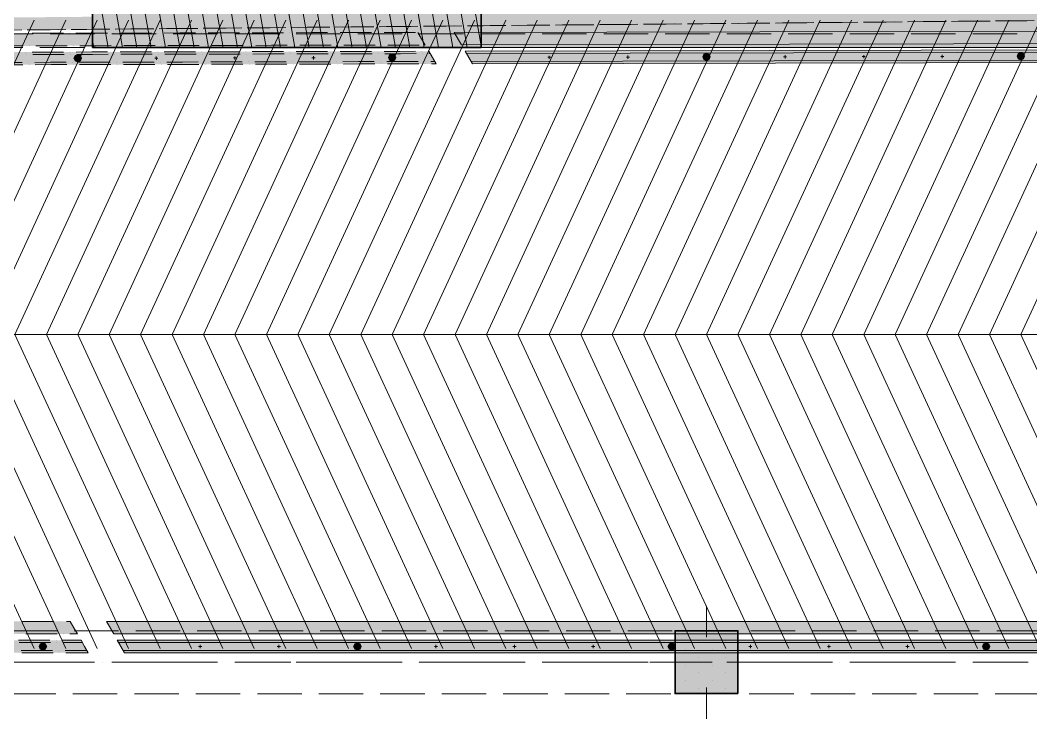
# Model space of a CAD drawing. Header units: inches. Extents: x 206002 to 410047, y 60394 to 83306.
# Drawn here: x 229378 to 232601, y 77020 to 79249 of the extents above; entities that cross this region are included whole.
import ezdxf

# ---------------------------------------------------------------- set-up
doc = ezdxf.new("R2010")
doc.units = ezdxf.units.IN
doc.header["$MEASUREMENT"] = 0
doc.layers.add('PDF_Shell - Roof', color=7, linetype='Continuous')
doc.layers.add('PDF_Structural - Bearing', color=7, linetype='Continuous')

msp = doc.modelspace()

# ---------------------------------------------------------------- hatches: boundary and pattern name
at = {"layer": 'PDF_Structural - Bearing', "true_color": 0xffffff, "transparency": 33554559}
for points in [[(237712.6, 79342), (237672.5, 79342), (237672.5, 79334.6), (228284.4, 79248), (228284.7, 79207.9), (237679.1, 79294.6), (237692.8, 79294.7), (237712.6, 79294.9)], [(230681, 79150), (228250.1, 79144.8), (228247.6, 79145.1), (228246.6, 79145.5), (228246.5, 79145.6), (228205.3, 79140.3), (228205.7, 79137.6), (228210.1, 79126.8), (228217.2, 79117.5), (228226.5, 79110.4), (228237.4, 79106), (228247.6, 79104.7), (230704.3, 79109.9)], [(230681, 79150), (228250.1, 79144.8), (228247.6, 79145.1), (228246.6, 79145.5), (228246.5, 79145.6), (228205.3, 79140.3), (228205.7, 79137.6), (228210.1, 79126.8), (228217.2, 79117.5), (228226.5, 79110.4), (228237.4, 79106), (228247.6, 79104.7), (230704.3, 79109.9)], [(228238.6, 79143.2), (228237.7, 79145.5), (228212.6, 79142.3), (228213, 79139.5), (228216.7, 79130.6), (228222.6, 79122.9), (228230.3, 79117), (228239.3, 79113.3), (228248.1, 79112.2), (230699.9, 79117.4), (230685.4, 79142.5), (228249.6, 79137.3), (228245.7, 79137.8), (228242.9, 79138.9), (228240.5, 79140.8)], [(228238.6, 79143.2), (228237.7, 79145.5), (228212.6, 79142.3), (228213, 79139.5), (228216.7, 79130.6), (228222.6, 79122.9), (228230.3, 79117), (228239.3, 79113.3), (228248.1, 79112.2), (230699.9, 79117.4), (230685.4, 79142.5), (228249.6, 79137.3), (228245.7, 79137.8), (228242.9, 79138.9), (228240.5, 79140.8)], [(229561.1, 79139.6), (229552.5, 79136), (229549, 79127.5), (229552.6, 79119), (229561.2, 79115.5), (229569.7, 79119), (229573.1, 79127.6), (229569.6, 79136.1)], [(229561.1, 79139.6), (229552.5, 79136), (229549, 79127.5), (229552.6, 79119), (229561.2, 79115.5), (229569.7, 79119), (229573.1, 79127.6), (229569.6, 79136.1)], [(230563.7, 79141.7), (230555.2, 79138.2), (230551.7, 79129.7), (230555.3, 79121.2), (230563.8, 79117.7), (230572.2, 79121.2), (230575.7, 79129.7), (230572.2, 79138.2)], [(230563.7, 79141.7), (230555.2, 79138.2), (230551.7, 79129.7), (230555.3, 79121.2), (230563.8, 79117.7), (230572.2, 79121.2), (230575.7, 79129.7), (230572.2, 79138.2)], [(231566.3, 79143.9), (231557.8, 79140.3), (231554.3, 79131.8), (231557.9, 79123.3), (231566.4, 79119.8), (231574.9, 79123.3), (231578.4, 79131.9), (231574.9, 79140.4)], [(231566.3, 79143.9), (231557.8, 79140.3), (231554.3, 79131.8), (231557.9, 79123.3), (231566.4, 79119.8), (231574.9, 79123.3), (231578.4, 79131.9), (231574.9, 79140.4)], [(232569, 79146), (232560.5, 79142.5), (232556.9, 79134), (232560.6, 79125.5), (232569.1, 79121.9), (232577.5, 79125.5), (232581, 79134), (232577.5, 79142.5)], [(232569, 79146), (232560.5, 79142.5), (232556.9, 79134), (232560.6, 79125.5), (232569.1, 79121.9), (232577.5, 79125.5), (232581, 79134), (232577.5, 79142.5)], [(226802.9, 77331.6), (226761.5, 77326.1), (226761.9, 77323.2), (226766.4, 77312.4), (226773.7, 77303.2), (226783.1, 77296.3), (226794, 77292), (226804.2, 77290.8), (229560, 77290.8), (229536.8, 77330.9), (226806.7, 77330.9), (226803.9, 77331.2)], [(226740.4, 77276.7), (226702.7, 77261.2), (226706.1, 77252.8), (226713.3, 77243.5), (226722.6, 77236.4), (226733.4, 77231.9), (226743.6, 77230.6), (229594.6, 77230.6), (229571.5, 77270.7), (226746.3, 77270.7), (226743.7, 77271), (226742.7, 77271.5), (226741.8, 77272.1), (226741.2, 77273), (226740.7, 77274.1), (226740.4, 77276.5)], [(226733.7, 77271.4), (226708.7, 77268.1), (226709.1, 77265.6), (226712.8, 77256.6), (226718.7, 77248.9), (226726.4, 77243), (226735.3, 77239.3), (226744.1, 77238.1), (229590.3, 77238.1), (229575.9, 77263.2), (226745.7, 77263.2), (226741.8, 77263.7), (226738.9, 77264.9), (226736.5, 77266.8), (226734.6, 77269.2)], [(229450.3, 77262.7), (229441.7, 77259.2), (229438.2, 77250.7), (229441.7, 77242.2), (229450.3, 77238.6), (229458.7, 77242.2), (229462.3, 77250.7), (229458.7, 77259.2)], [(230452.9, 77262.7), (230444.4, 77259.2), (230440.9, 77250.7), (230444.4, 77242.2), (230452.9, 77238.6), (230461.3, 77242.2), (230464.9, 77250.7), (230461.3, 77259.2)], [(231455.5, 77262.7), (231447, 77259.2), (231443.5, 77250.7), (231447, 77242.2), (231455.5, 77238.6), (231464, 77242.2), (231467.6, 77250.7), (231464, 77259.2)], [(232458.2, 77262.7), (232449.7, 77259.2), (232446.2, 77250.7), (232449.7, 77242.2), (232458.2, 77238.6), (232466.6, 77242.2), (232470.2, 77250.7), (232466.6, 77259.2)]]:
    msp.add_hatch(color=7, dxfattribs=at).paths.add_polyline_path(points)

# ---------------------------------------------------------------- linework, layer by layer
at = {"layer": 'PDF_Shell - Roof', "lineweight": 35}
msp.add_lwpolyline([(229608.1, 79162.5), (230848.1, 79162.5), (230848.1, 81167.7), (229608.1, 81167.7)], close=True, dxfattribs=at)
at = {"layer": 'PDF_Shell - Roof', "color": 7, "lineweight": 0, "true_color": 0xffffff}
for points in [[(229624.9, 81167.7), (229978.6, 79162.5)], [(229670.7, 81167.7), (230024.4, 79162.5)], [(229716.6, 81167.7), (230070.2, 79162.5)], [(229762.4, 81167.7), (230116, 79162.5)], [(229808.2, 81167.7), (230161.8, 79162.5)], [(229854, 81167.7), (230207.7, 79162.5)], [(229899.9, 81167.7), (230253.5, 79162.5)], [(229945.7, 81167.7), (230299.3, 79162.5)], [(229991.5, 81167.7), (230345, 79162.5)], [(230037.3, 81167.7), (230390.8, 79162.5)], [(230083.1, 81167.7), (230436.7, 79162.5)], [(230129, 81167.7), (230482.5, 79162.5)], [(230174.8, 81167.7), (230528.3, 79162.5)], [(230220.6, 81167.7), (230574.1, 79162.5)], [(230266.4, 81167.7), (230619.9, 79162.5)], [(230312.2, 81167.7), (230665.8, 79162.5)], [(230358, 81167.7), (230711.6, 79162.5)], [(230403.8, 81167.7), (230757.4, 79162.5)], [(230449.6, 81167.7), (230803.2, 79162.5)], [(230495.4, 81167.7), (230848.1, 79167.4)], [(229608.1, 81003.6), (229932.7, 79162.5)], [(229608.1, 80743.8), (229886.9, 79162.5)], [(229608.1, 80483.9), (229841.1, 79162.5)], [(229608.1, 80224.1), (229795.3, 79162.5)], [(229608.1, 79964.3), (229749.5, 79162.5)], [(229608.1, 79704.4), (229703.6, 79162.5)], [(229608.1, 79444.6), (229657.8, 79162.5)], [(229608.1, 79184.8), (229612, 79162.5)]]:
    msp.add_lwpolyline(points, dxfattribs=at)
at = {"layer": 'PDF_Shell - Roof', "lineweight": 13}
for points in [[(230813.4, 81167.7), (230848.1, 81167.7), (237582.3, 81167.7), (237582.3, 79162.5), (230848.1, 79162.5), (230813.4, 79162.5)], [(229277.2, 79205.8), (229418.7, 79205.8)], [(229473.3, 79205.8), (229614.9, 79205.8)], [(229669.5, 79205.8), (229811, 79205.8)], [(229865.7, 79205.8), (230007.1, 79205.8)], [(230061.8, 79205.8), (230203.3, 79205.8)], [(230257.9, 79205.8), (230399.4, 79205.8)], [(230454, 79205.8), (230595.5, 79205.8)], [(230650.1, 79205.8), (230791.6, 79205.8)], [(230846.2, 79205.8), (230987.7, 79205.8)], [(231042.4, 79205.8), (231183.8, 79205.8)], [(231238.5, 79205.8), (231380, 79205.8)], [(231434.7, 79205.8), (231576.2, 79205.8)], [(231630.8, 79205.8), (231772.3, 79205.8)], [(231826.9, 79205.8), (231968.4, 79205.8)], [(232023, 79205.8), (232164.5, 79205.8)], [(232219.2, 79205.8), (232360.6, 79205.8)], [(232415.3, 79205.8), (232556.7, 79205.8)], [(229385.8, 79162.5), (229244.3, 79162.5)], [(229581.9, 79162.5), (229440.4, 79162.5)], [(229778.1, 79162.5), (229636.6, 79162.5)], [(229974.2, 79162.5), (229832.8, 79162.5)], [(230170.4, 79162.5), (230028.9, 79162.5)], [(230366.5, 79162.5), (230225, 79162.5)], [(230562.6, 79162.5), (230421.1, 79162.5)], [(230758.7, 79162.5), (230617.2, 79162.5)], [(229418.7, 77200.5), (229277.2, 77200.5)], [(229614.9, 77200.5), (229473.3, 77200.5)], [(229811, 77200.5), (229669.5, 77200.5)], [(230007.1, 77200.5), (229865.7, 77200.5)], [(230203.3, 77200.5), (230061.8, 77200.5)], [(230399.4, 77200.5), (230257.9, 77200.5)], [(230595.5, 77200.5), (230454, 77200.5)], [(230791.6, 77200.5), (230650.1, 77200.5)], [(230987.7, 77200.5), (230846.2, 77200.5)], [(231183.8, 77200.5), (231042.4, 77200.5)], [(231380, 77200.5), (231238.5, 77200.5)], [(231576.2, 77200.5), (231434.7, 77200.5)], [(231772.3, 77200.5), (231630.8, 77200.5)], [(231968.4, 77200.5), (231826.9, 77200.5)], [(232164.5, 77200.5), (232023, 77200.5)], [(232360.6, 77200.5), (232219.2, 77200.5)], [(232556.7, 77200.5), (232415.3, 77200.5)]]:
    msp.add_lwpolyline(points, dxfattribs=at)
at = {"layer": 'PDF_Shell - Roof', "color": 7, "lineweight": 0, "true_color": 0xffffff, "transparency": 33554559}
for points in [[(230848.1, 79162.5), (229608.1, 79162.5), (230848.1, 81167.7), (229608.1, 81167.7)], [(230848.1, 79162.5), (230848.1, 81167.7), (237582.3, 79162.5), (237582.3, 81167.7)]]:
    msp.add_solid(points, dxfattribs=at)
at = {"layer": 'PDF_Structural - Bearing', "lineweight": 13}
for points in [[(228174.3, 80251.8), (227422.3, 80251.8), (227422.3, 78246.5), (228174.3, 78246.5), (237582.3, 78246.5), (237465.8, 78363.1)], [(229821, 79222), (229871.2, 79222.5), (229921.3, 79223)], [(229843.8, 79222.2), (229893.9, 79222.7), (229944.1, 79223.2)], [(229941.4, 79223.2), (229941.4, 79223.2)], [(229961.4, 79223.3), (230011.5, 79223.8), (230061.7, 79224.3)], [(229964.1, 79223.4), (229964.1, 79223.4)], [(229984.2, 79223.5), (230034.3, 79224), (230084.4, 79224.5)], [(230081.7, 79224.4), (230081.7, 79224.4)], [(230101.8, 79224.6), (230151.9, 79225.1), (230202, 79225.6)], [(230104.5, 79224.7), (230104.5, 79224.7)], [(230124.5, 79224.8), (230174.7, 79225.3), (230224.8, 79225.8)], [(230222.1, 79225.7), (230222.1, 79225.7)], [(230242.2, 79225.9), (230292.3, 79226.4), (230342.4, 79226.9)], [(230244.9, 79225.9), (230244.9, 79225.9)], [(230264.9, 79226.1), (230315, 79226.6), (230365.2, 79227.1)], [(230362.5, 79227), (230362.5, 79227)], [(230382.5, 79227.2), (230432.7, 79227.7), (230482.8, 79228.1)], [(230385.2, 79227.2), (230385.2, 79227.2)], [(230405.3, 79227.4), (230455.4, 79227.9), (230505.5, 79228.4)], [(230502.8, 79228.3), (230502.8, 79228.3)], [(230522.9, 79228.5), (230573, 79229), (230623.2, 79229.4)], [(230525.6, 79228.5), (230525.6, 79228.5)], [(230545.7, 79228.7), (230595.8, 79229.2), (230645.9, 79229.6)], [(230643.2, 79229.6), (230643.2, 79229.6)], [(230663.3, 79229.8), (230713.4, 79230.3), (230763.5, 79230.7)], [(230666, 79229.8), (230666, 79229.8)], [(230686, 79230), (230736.2, 79230.5), (230786.3, 79230.9)], [(230783.6, 79230.9), (230783.6, 79230.9)], [(230803.6, 79231.1), (230853.8, 79231.6), (230903.9, 79232)], [(230806.3, 79231.1), (230806.3, 79231.1)], [(230826.4, 79231.3), (230876.5, 79231.8), (230926.7, 79232.2)], [(230923.9, 79232.2), (230923.9, 79232.2)], [(230944, 79232.4), (230994.1, 79232.9), (231044.3, 79233.3)], [(230946.7, 79232.4), (230946.7, 79232.4)], [(230966.8, 79232.6), (231016.9, 79233.1), (231067, 79233.5)], [(231064.3, 79233.5), (231064.3, 79233.5)], [(231084.4, 79233.7), (231134.5, 79234.2), (231184.6, 79234.6)], [(231087.1, 79233.7), (231087.1, 79233.7)], [(231107.1, 79233.9), (231157.3, 79234.4), (231207.4, 79234.8)], [(231204.7, 79234.8), (231204.7, 79234.8)], [(231224.7, 79235), (231274.9, 79235.5), (231325, 79235.9)], [(231227.4, 79235), (231227.4, 79235)], [(231247.5, 79235.2), (231297.6, 79235.7), (231347.8, 79236.1)], [(231345.1, 79236.1), (231345.1, 79236.1)], [(231365.1, 79236.3), (231415.2, 79236.7), (231465.3, 79237.2)], [(231367.8, 79236.3), (231367.8, 79236.3)], [(231387.8, 79236.5), (231437.9, 79237), (231488, 79237.4)], [(231485.3, 79237.4), (231485.3, 79237.4)], [(231505.4, 79237.6), (231555.5, 79238), (231605.6, 79238.5)], [(231508.1, 79237.6), (231508.1, 79237.6)], [(231528.1, 79237.8), (231578.3, 79238.3), (231628.4, 79238.7)], [(231625.7, 79238.7), (231625.7, 79238.7)], [(231645.7, 79238.9), (231695.9, 79239.3), (231746, 79239.8)], [(231648.5, 79238.9), (231648.5, 79238.9)], [(231668.5, 79239.1), (231718.6, 79239.6), (231768.8, 79240)], [(231766.1, 79240), (231766.1, 79240)], [(231786.1, 79240.2), (231836.2, 79240.6), (231886.4, 79241.1)], [(231788.8, 79240.2), (231788.8, 79240.2)], [(231808.9, 79240.4), (231859, 79240.8), (231909.1, 79241.3)], [(231906.4, 79241.3), (231906.4, 79241.3)], [(231926.5, 79241.5), (231976.6, 79241.9), (232026.8, 79242.4)], [(231929.2, 79241.5), (231929.2, 79241.5)], [(231949.2, 79241.7), (231999.4, 79242.1), (232049.5, 79242.6)], [(232046.8, 79242.6), (232046.8, 79242.6)], [(232066.9, 79242.8), (232117, 79243.2), (232167.1, 79243.7)], [(232069.6, 79242.8), (232069.6, 79242.8)], [(232089.6, 79243), (232139.7, 79243.4), (232189.9, 79243.9)], [(232187.2, 79243.9), (232187.2, 79243.9)], [(232207.2, 79244.1), (232257.4, 79244.5), (232307.5, 79245)], [(232209.9, 79244.1), (232209.9, 79244.1)], [(232230, 79244.3), (232280.1, 79244.7), (232330.2, 79245.2)], [(232327.5, 79245.2), (232327.5, 79245.2)], [(232347.6, 79245.4), (232397.7, 79245.8), (232447.9, 79246.3)], [(232350.3, 79245.4), (232350.3, 79245.4)], [(232370.4, 79245.6), (232420.5, 79246), (232470.6, 79246.5)], [(232467.9, 79246.5), (232467.9, 79246.5)], [(232488, 79246.7), (232538.1, 79247.1), (232588.2, 79247.6)], [(232490.7, 79246.7), (232490.7, 79246.7)], [(232510.7, 79246.9), (232560.9, 79247.3), (232611, 79247.8)], [(229282.3, 79217.1), (229332.5, 79217.5), (229382.6, 79218)], [(229379.9, 79218), (229379.9, 79218)], [(229395.1, 79207.4), (229395.1, 79207.4)], [(229395.1, 79207.4), (229395.1, 79207.4)], [(229399.9, 79218.1), (229450.1, 79218.6), (229500.2, 79219.1)], [(229402.6, 79218.2), (229402.6, 79218.2)], [(229422.7, 79218.4), (229472.8, 79218.8), (229523, 79219.3)], [(229520.3, 79219.3), (229520.3, 79219.3)], [(229535.5, 79207.7), (229535.5, 79207.7)], [(229535.5, 79207.7), (229535.5, 79207.7)], [(229540.3, 79219.4), (229590.4, 79219.9), (229640.6, 79220.4)], [(229543, 79219.5), (229543, 79219.5)], [(229563.1, 79219.7), (229613.2, 79220.1), (229663.3, 79220.6)], [(229660.6, 79220.6), (229660.6, 79220.6)], [(229675.9, 79208), (229675.9, 79208)], [(229675.9, 79208), (229675.9, 79208)], [(229680.7, 79220.7), (229730.8, 79221.2), (229780.9, 79221.7)], [(229683.4, 79220.8), (229683.4, 79220.8)], [(229703.4, 79221), (229753.6, 79221.4), (229803.7, 79221.9)], [(229801, 79221.8), (229801, 79221.8)], [(229816.2, 79208.3), (229816.2, 79208.3)], [(229816.2, 79208.3), (229816.2, 79208.3)], [(229823.8, 79222.1), (229823.8, 79222.1)], [(229956.6, 79208.6), (229956.6, 79208.6)], [(229956.6, 79208.6), (229956.6, 79208.6)], [(230097, 79208.9), (230097, 79208.9)], [(230097, 79208.9), (230097, 79208.9)], [(230237.3, 79209.2), (230237.3, 79209.2)], [(230237.3, 79209.2), (230237.3, 79209.2)], [(230377.7, 79209.5), (230377.7, 79209.5)], [(230377.7, 79209.5), (230377.7, 79209.5)], [(230518.1, 79209.8), (230518.1, 79209.8)], [(230518.1, 79209.8), (230518.1, 79209.8)], [(230646.1, 79210.1), (230646.1, 79210.1)], [(230646.1, 79210.1), (230646.1, 79210.1)], [(229406.9, 79167.3), (229406.9, 79167.3)], [(229406.9, 79167.3), (229406.9, 79167.3)], [(229547.2, 79167.6), (229547.2, 79167.6)], [(229547.2, 79167.6), (229547.2, 79167.6)], [(229687.6, 79167.9), (229687.6, 79167.9)], [(229687.6, 79167.9), (229687.6, 79167.9)], [(229828, 79168.2), (229828, 79168.2)], [(229828, 79168.2), (229828, 79168.2)], [(229968.3, 79168.5), (229968.3, 79168.5)], [(229968.3, 79168.5), (229968.3, 79168.5)], [(230108.7, 79168.8), (230108.7, 79168.8)], [(230108.7, 79168.8), (230108.7, 79168.8)], [(230249.1, 79169.1), (230249.1, 79169.1)], [(230249.1, 79169.1), (230249.1, 79169.1)], [(230389.4, 79169.4), (230389.4, 79169.4)], [(230389.4, 79169.4), (230389.4, 79169.4)], [(230529.8, 79169.7), (230529.8, 79169.7)], [(230529.8, 79169.7), (230529.8, 79169.7)], [(230669.4, 79170), (230669.4, 79170)], [(230669.4, 79170), (230669.4, 79170)], [(229395.4, 79147.2), (229395.4, 79147.2)], [(229395.4, 79147.2), (229395.4, 79147.2)], [(229397.3, 79139.7), (229397.3, 79139.7)], [(229397.3, 79139.7), (229397.3, 79139.7)], [(229535.8, 79147.5), (229535.8, 79147.5)], [(229535.8, 79147.5), (229535.8, 79147.5)], [(229537.7, 79140), (229537.7, 79140)], [(229537.7, 79140), (229537.7, 79140)], [(229549, 79127.5), (229549, 79127.5)], [(229549, 79127.5), (229549, 79127.5)], [(229573.1, 79127.6), (229573.1, 79127.6)], [(229573.1, 79127.6), (229573.1, 79127.6)], [(229676.2, 79147.8), (229676.2, 79147.8)], [(229676.2, 79147.8), (229676.2, 79147.8)], [(229678.1, 79140.3), (229678.1, 79140.3)], [(229678.1, 79140.3), (229678.1, 79140.3)], [(229816.5, 79148.1), (229816.5, 79148.1)], [(229816.5, 79148.1), (229816.5, 79148.1)], [(229818.4, 79140.6), (229818.4, 79140.6)], [(229818.4, 79140.6), (229818.4, 79140.6)], [(229956.9, 79148.4), (229956.9, 79148.4)], [(229956.9, 79148.4), (229956.9, 79148.4)], [(229958.8, 79140.9), (229958.8, 79140.9)], [(229958.8, 79140.9), (229958.8, 79140.9)], [(230097.3, 79148.7), (230097.3, 79148.7)], [(230097.3, 79148.7), (230097.3, 79148.7)], [(230099.2, 79141.2), (230099.2, 79141.2)], [(230099.2, 79141.2), (230099.2, 79141.2)], [(230237.6, 79149), (230237.6, 79149)], [(230237.6, 79149), (230237.6, 79149)], [(230239.5, 79141.5), (230239.5, 79141.5)], [(230239.5, 79141.5), (230239.5, 79141.5)], [(230378, 79149.3), (230378, 79149.3)], [(230378, 79149.3), (230378, 79149.3)], [(230379.9, 79141.8), (230379.9, 79141.8)], [(230379.9, 79141.8), (230379.9, 79141.8)], [(230518.4, 79149.6), (230518.4, 79149.6)], [(230518.4, 79149.6), (230518.4, 79149.6)], [(230520.3, 79142.1), (230520.3, 79142.1)], [(230520.3, 79142.1), (230520.3, 79142.1)], [(230551.7, 79129.7), (230551.7, 79129.7)], [(230551.7, 79129.7), (230551.7, 79129.7)], [(230575.7, 79129.7), (230575.7, 79129.7)], [(230575.7, 79129.7), (230575.7, 79129.7)], [(230658.8, 79149.9), (230658.8, 79149.9)], [(230658.8, 79149.9), (230658.8, 79149.9)], [(230660.7, 79142.4), (230660.7, 79142.4)], [(230660.7, 79142.4), (230660.7, 79142.4)], [(229403.8, 79114.7), (229403.8, 79114.7)], [(229403.8, 79114.7), (229403.8, 79114.7)], [(229405.8, 79107.2), (229405.8, 79107.2)], [(229405.8, 79107.2), (229405.8, 79107.2)], [(229544.2, 79115), (229544.2, 79115)], [(229544.2, 79115), (229544.2, 79115)], [(229546.1, 79107.5), (229546.1, 79107.5)], [(229546.1, 79107.5), (229546.1, 79107.5)], [(229684.6, 79115.3), (229684.6, 79115.3)], [(229684.6, 79115.3), (229684.6, 79115.3)], [(229686.5, 79107.8), (229686.5, 79107.8)], [(229686.5, 79107.8), (229686.5, 79107.8)], [(229825, 79115.6), (229825, 79115.6)], [(229825, 79115.6), (229825, 79115.6)], [(229826.9, 79108.1), (229826.9, 79108.1)], [(229826.9, 79108.1), (229826.9, 79108.1)], [(229965.3, 79115.9), (229965.3, 79115.9)], [(229965.3, 79115.9), (229965.3, 79115.9)], [(229967.2, 79108.4), (229967.2, 79108.4)], [(229967.2, 79108.4), (229967.2, 79108.4)], [(230105.7, 79116.2), (230105.7, 79116.2)], [(230105.7, 79116.2), (230105.7, 79116.2)], [(230107.6, 79108.7), (230107.6, 79108.7)], [(230107.6, 79108.7), (230107.6, 79108.7)], [(230246.1, 79116.5), (230246.1, 79116.5)], [(230246.1, 79116.5), (230246.1, 79116.5)], [(230248, 79109), (230248, 79109)], [(230248, 79109), (230248, 79109)], [(230386.4, 79116.8), (230386.4, 79116.8)], [(230386.4, 79116.8), (230386.4, 79116.8)], [(230388.3, 79109.3), (230388.3, 79109.3)], [(230388.3, 79109.3), (230388.3, 79109.3)], [(230526.8, 79117.1), (230526.8, 79117.1)], [(230526.8, 79117.1), (230526.8, 79117.1)], [(230528.7, 79109.6), (230528.7, 79109.6)], [(230528.7, 79109.6), (230528.7, 79109.6)], [(230667.2, 79117.4), (230667.2, 79117.4)], [(230667.2, 79117.4), (230667.2, 79117.4)], [(230669.1, 79109.9), (230669.1, 79109.9)], [(230669.1, 79109.9), (230669.1, 79109.9)], [(229485.2, 77330.9), (229435, 77330.9), (229384.9, 77330.9)], [(229505.2, 77330.9), (229505.2, 77330.9)], [(229535.7, 77290.8), (229560, 77290.8), (229548.4, 77310.8), (229536.8, 77330.9), (229525.3, 77330.9)], [(229395.3, 77290.8), (229445.5, 77290.8), (229495.6, 77290.8)], [(229515.6, 77290.8), (229515.6, 77290.8)], [(229472.3, 77270.7), (229422.2, 77270.7), (229372.1, 77270.7)], [(229474.3, 77263.2), (229424.2, 77263.2), (229374.1, 77263.2)], [(229492.4, 77270.7), (229492.4, 77270.7)], [(229494.4, 77263.2), (229494.4, 77263.2)], [(229522.8, 77230.6), (229572.9, 77230.6), (229594.6, 77230.6), (229583.1, 77250.7), (229571.5, 77270.7), (229562.6, 77270.7), (229512.4, 77270.7)], [(229520.9, 77238.1), (229571, 77238.1), (229590.3, 77238.1), (229583.1, 77250.7), (229575.9, 77263.2), (229564.6, 77263.2), (229514.4, 77263.2)], [(229380.5, 77238.1), (229430.6, 77238.1), (229480.7, 77238.1)], [(229382.4, 77230.6), (229432.5, 77230.6), (229482.7, 77230.6)], [(229500.8, 77238.1), (229500.8, 77238.1)], [(229502.7, 77230.6), (229502.7, 77230.6)], [(229946.6, 77250.7), (229956.6, 77250.7)], [(229951.6, 77245.7), (229951.6, 77255.7)], [(230197.2, 77250.7), (230207.3, 77250.7)], [(230202.2, 77245.7), (230202.2, 77255.7)], [(230698.6, 77250.7), (230708.6, 77250.7)], [(230703.6, 77245.7), (230703.6, 77255.7)], [(230949.2, 77250.7), (230959.2, 77250.7)], [(230954.2, 77245.7), (230954.2, 77255.7)], [(231199.9, 77250.7), (231209.9, 77250.7)], [(231204.9, 77245.7), (231204.9, 77255.7)], [(231701.2, 77250.7), (231711.2, 77250.7)], [(231706.2, 77245.7), (231706.2, 77255.7)], [(231951.9, 77250.7), (231961.9, 77250.7)], [(231956.9, 77245.7), (231956.9, 77255.7)], [(232202.5, 77250.7), (232212.5, 77250.7)], [(232207.5, 77245.7), (232207.5, 77255.7)]]:
    msp.add_lwpolyline(points, dxfattribs=at)
at = {"layer": 'PDF_Structural - Bearing', "lineweight": 18}
for points in [[(229422.4, 77243.9), (228959.6, 78246.5), (229422.4, 79249.1)], [(229522.7, 77243.9), (229059.8, 78246.5), (229522.7, 79249.1)], [(229622.9, 77243.9), (229160.1, 78246.5), (229622.9, 79249.1)], [(229723.2, 77243.9), (229260.4, 78246.5), (229723.2, 79249.1)], [(229823.5, 77243.9), (229360.6, 78246.5), (229823.5, 79249.1)], [(229923.7, 77243.9), (229460.9, 78246.5), (229923.7, 79249.1)], [(230024, 77243.9), (229561.2, 78246.5), (230024, 79249.1)], [(230124.2, 77243.9), (229661.4, 78246.5), (230124.2, 79249.1)], [(230224.5, 77243.9), (229761.7, 78246.5), (230224.5, 79249.1)], [(230324.8, 77243.9), (229862, 78246.5), (230324.8, 79249.1)], [(230425, 77243.9), (229962.2, 78246.5), (230425, 79249.1)], [(230525.3, 77243.9), (230062.5, 78246.5), (230525.3, 79249.1)], [(230625.6, 77243.9), (230162.7, 78246.5), (230625.6, 79249.1)], [(230725.8, 77243.9), (230263, 78246.5), (230725.8, 79249.1)], [(230826.1, 77243.9), (230363.3, 78246.5), (230826.1, 79249.1)], [(230926.4, 77243.9), (230463.5, 78246.5), (230926.4, 79249.1)], [(231026.6, 77243.9), (230563.8, 78246.5), (231026.6, 79249.1)], [(231126.9, 77243.9), (230664.1, 78246.5), (231126.9, 79249.1)], [(231227.1, 77243.9), (230764.3, 78246.5), (231227.1, 79249.1)], [(231327.4, 77243.9), (230864.6, 78246.5), (231327.4, 79249.1)], [(231427.7, 77243.9), (230964.9, 78246.5), (231427.7, 79249.1)], [(231527.9, 77243.9), (231065.1, 78246.5), (231527.9, 79249.1)], [(231628.2, 77243.9), (231165.4, 78246.5), (231628.2, 79249.1)], [(231728.5, 77243.9), (231265.6, 78246.5), (231728.5, 79249.1)], [(231828.7, 77243.9), (231365.9, 78246.5), (231828.7, 79249.1)], [(231929, 77243.9), (231466.2, 78246.5), (231929, 79249.1)], [(232029.3, 77243.9), (231566.4, 78246.5), (232029.3, 79249.1)], [(232129.5, 77243.9), (231666.7, 78246.5), (232129.5, 79249.1)], [(232229.8, 77243.9), (231767, 78246.5), (232229.8, 79249.1)], [(232330.1, 77243.9), (231867.2, 78246.5), (232330.1, 79249.1)], [(232430.3, 77243.9), (231967.5, 78246.5), (232430.3, 79249.1)], [(232530.6, 77243.9), (232067.8, 78246.5), (232530.6, 79249.1)], [(232630.8, 77243.9), (232168, 78246.5), (232630.8, 79249.1)], [(232731.1, 77243.9), (232268.3, 78246.5), (232731.1, 79249.1)], [(232831.4, 77243.9), (232368.5, 78246.5), (232831.4, 79249.1)], [(232931.6, 77243.9), (232468.8, 78246.5), (232931.6, 79249.1)], [(233031.9, 77243.9), (232569.1, 78246.5), (233031.9, 79249.1)], [(229495.2, 77300.7), (229353.7, 77300.7)], [(229691.3, 77300.7), (229549.8, 77300.7)], [(229887.5, 77300.7), (229745.9, 77300.7)], [(230083.6, 77300.7), (229942.2, 77300.7)], [(230279.8, 77300.8), (230138.3, 77300.7)], [(230475.9, 77300.8), (230334.4, 77300.8)], [(230672, 77300.8), (230530.5, 77300.8)], [(230868.1, 77300.8), (230726.6, 77300.8)], [(231064.2, 77300.8), (230922.7, 77300.8)], [(231260.3, 77300.8), (231118.9, 77300.8)], [(231456.4, 77300.8), (231315, 77300.8)], [(231652.7, 77300.8), (231511.1, 77300.8)], [(231848.8, 77300.8), (231707.3, 77300.8)], [(232044.9, 77300.8), (231903.4, 77300.8)], [(232241, 77300.8), (232099.5, 77300.8)], [(232437.1, 77300.8), (232295.7, 77300.8)], [(232633.2, 77300.8), (232491.8, 77300.8)], [(229490.8, 77100.2), (229349.3, 77100.2)], [(229687, 77100.2), (229545.4, 77100.2)], [(229883.1, 77100.2), (229741.6, 77100.2)], [(230079.2, 77100.2), (229937.8, 77100.2)], [(230275.3, 77100.2), (230133.9, 77100.2)], [(230471.5, 77100.2), (230330, 77100.2)], [(230667.6, 77100.2), (230526.1, 77100.2)], [(230863.7, 77100.2), (230722.2, 77100.2)], [(231059.8, 77100.2), (230918.3, 77100.2)], [(231255.9, 77100.2), (231114.4, 77100.2)], [(231452.1, 77100.2), (231310.6, 77100.2)], [(231648.3, 77100.2), (231506.8, 77100.2)], [(231844.4, 77100.2), (231702.9, 77100.2)], [(232040.5, 77100.2), (231899, 77100.2)], [(232236.6, 77100.2), (232095.1, 77100.2)], [(232432.7, 77100.2), (232291.2, 77100.2)], [(232628.8, 77100.2), (232487.4, 77100.2)]]:
    msp.add_lwpolyline(points, dxfattribs=at)
for points in [[(237582.1, 79224.9), (230761.9, 79210.3), (230785.2, 79170.3), (237582.1, 79184.8), (237780, 79185.2), (237779.9, 79225.3)], [(237582.1, 79224.9), (230761.9, 79210.3), (230785.2, 79170.3), (237582.1, 79184.8), (237780, 79185.2), (237779.9, 79225.3)], [(237582.2, 79164.8), (230796.8, 79150.2), (230820.1, 79110.2), (237582.3, 79124.7), (237780.2, 79125.1), (237780.1, 79165.2)], [(237582.2, 79164.8), (230796.8, 79150.2), (230820.1, 79110.2), (237582.3, 79124.7), (237780.2, 79125.1), (237780.1, 79165.2)], [(237471.4, 77330.9), (229652.6, 77330.9), (229675.8, 77290.8), (237471.4, 77290.8), (237669.9, 77290.8), (237669.9, 77330.9)], [(237471.4, 77270.7), (229687.3, 77270.7), (229710.5, 77230.6), (237471.4, 77230.6), (237669.9, 77230.6), (237669.9, 77270.7)]]:
    msp.add_lwpolyline(points, close=True, dxfattribs=at)
at = {"layer": 'PDF_Structural - Bearing', "lineweight": 13}
for points in [[(229415.2, 79207.4), (229465.3, 79207.6), (229515.4, 79207.7), (229465.3, 79207.6)], [(229555.5, 79207.7), (229605.7, 79207.9), (229655.8, 79208), (229605.7, 79207.9)], [(229695.9, 79208), (229746, 79208.2), (229796.2, 79208.3), (229746, 79208.2)], [(229836.3, 79208.3), (229886.4, 79208.5), (229936.5, 79208.6), (229886.4, 79208.5)], [(229976.7, 79208.6), (230026.8, 79208.8), (230076.9, 79208.9), (230026.8, 79208.8)], [(230117, 79208.9), (230167.2, 79209.1), (230217.3, 79209.2), (230167.2, 79209.1)], [(230257.4, 79209.2), (230307.5, 79209.4), (230357.7, 79209.5), (230307.5, 79209.4)], [(230397.8, 79209.5), (230447.9, 79209.7), (230498, 79209.8), (230447.9, 79209.7)], [(230538.1, 79209.8), (230588.3, 79209.9), (230638.4, 79210.1), (230588.3, 79209.9)], [(230646.1, 79210.1), (230657.7, 79190), (230669.4, 79170), (230657.7, 79190)], [(229386.8, 79167.3), (229336.7, 79167.2), (229286.5, 79167.1), (229336.7, 79167.2)], [(229527.2, 79167.6), (229477, 79167.5), (229426.9, 79167.4), (229477, 79167.5)], [(229667.5, 79167.9), (229617.4, 79167.8), (229567.3, 79167.7), (229617.4, 79167.8)], [(229807.9, 79168.2), (229757.8, 79168.1), (229707.6, 79168), (229757.8, 79168.1)], [(229948.3, 79168.5), (229898.1, 79168.4), (229848, 79168.3), (229898.1, 79168.4)], [(230088.6, 79168.8), (230038.5, 79168.7), (229988.4, 79168.6), (230038.5, 79168.7)], [(230229, 79169.1), (230178.9, 79169), (230128.8, 79168.9), (230178.9, 79169)], [(230369.4, 79169.4), (230319.3, 79169.3), (230269.1, 79169.2), (230319.3, 79169.3)], [(230509.8, 79169.7), (230459.6, 79169.6), (230409.5, 79169.5), (230459.6, 79169.6)], [(230650.1, 79170), (230600, 79169.9), (230549.9, 79169.8), (230600, 79169.9)], [(229415.5, 79147.3), (229465.6, 79147.4), (229515.7, 79147.5), (229465.6, 79147.4)], [(229417.4, 79139.8), (229467.5, 79139.9), (229517.6, 79140), (229467.5, 79139.9)], [(229561.1, 79139.6), (229552.5, 79136), (229549, 79127.5), (229552.6, 79119), (229561.2, 79115.5), (229569.7, 79119), (229573.1, 79127.6), (229569.6, 79136.1)], [(229561.1, 79139.6), (229552.5, 79136), (229549, 79127.5), (229552.6, 79119), (229561.2, 79115.5), (229569.7, 79119), (229573.1, 79127.6), (229569.6, 79136.1)], [(229555.8, 79147.6), (229606, 79147.7), (229656.1, 79147.8), (229606, 79147.7)], [(229557.8, 79140.1), (229607.9, 79140.2), (229658, 79140.3), (229607.9, 79140.2)], [(229696.2, 79147.9), (229746.3, 79148), (229796.5, 79148.1), (229746.3, 79148)], [(229698.1, 79140.4), (229748.3, 79140.5), (229798.4, 79140.6), (229748.3, 79140.5)], [(229816.7, 79128.1), (229811.7, 79128.1), (229806.7, 79128.1), (229811.7, 79128.1)], [(229811.7, 79133.1), (229811.7, 79128.1), (229811.8, 79123.1), (229811.7, 79128.1)], [(229836.6, 79148.2), (229886.7, 79148.3), (229936.8, 79148.4), (229886.7, 79148.3)], [(229838.5, 79140.7), (229888.6, 79140.8), (229938.8, 79140.9), (229888.6, 79140.8)], [(229977, 79148.5), (230027.1, 79148.6), (230077.2, 79148.7), (230027.1, 79148.6)], [(229978.9, 79141), (230029, 79141.1), (230079.1, 79141.2), (230029, 79141.1)], [(230067.4, 79128.6), (230062.4, 79128.6), (230057.4, 79128.6), (230062.4, 79128.6)], [(230062.4, 79133.6), (230062.4, 79128.6), (230062.5, 79123.6), (230062.4, 79128.6)], [(230117.3, 79148.8), (230167.5, 79148.9), (230217.6, 79149), (230167.5, 79148.9)], [(230119.2, 79141.3), (230169.4, 79141.4), (230219.5, 79141.5), (230169.4, 79141.4)], [(230257.7, 79149.1), (230307.8, 79149.2), (230358, 79149.3), (230307.8, 79149.2)], [(230259.6, 79141.6), (230309.7, 79141.7), (230359.9, 79141.8), (230309.7, 79141.7)], [(230318.1, 79129.2), (230313, 79129.2), (230308, 79129.1), (230313, 79129.2)], [(230313, 79134.2), (230313, 79129.2), (230313.1, 79124.1), (230313, 79129.2)], [(230398.1, 79149.4), (230448.2, 79149.5), (230498.3, 79149.6), (230448.2, 79149.5)], [(230400, 79141.9), (230450.1, 79142), (230500.2, 79142.1), (230450.1, 79142)], [(230538.4, 79149.7), (230588.6, 79149.8), (230638.7, 79149.9), (230588.6, 79149.8)], [(230540.3, 79142.2), (230590.5, 79142.3), (230640.6, 79142.4), (230590.5, 79142.3)], [(230563.7, 79141.7), (230555.2, 79138.2), (230551.7, 79129.7), (230555.3, 79121.2), (230563.8, 79117.7), (230572.2, 79121.2), (230575.7, 79129.7), (230572.2, 79138.2)], [(230563.7, 79141.7), (230555.2, 79138.2), (230551.7, 79129.7), (230555.3, 79121.2), (230563.8, 79117.7), (230572.2, 79121.2), (230575.7, 79129.7), (230572.2, 79138.2)], [(230692.6, 79130), (230704.3, 79109.9), (230689.1, 79109.9), (230704.3, 79109.9), (230692.6, 79130), (230699.9, 79117.4), (230687.2, 79117.4), (230699.9, 79117.4), (230692.6, 79130), (230681, 79150), (230678.8, 79150), (230681, 79150)], [(230680.7, 79142.5), (230685.4, 79142.5), (230692.6, 79130), (230685.4, 79142.5)], [(237582.2, 79157.2), (230801.1, 79142.7), (230815.7, 79117.7), (237582.3, 79132.2)], [(237582.2, 79157.2), (230801.1, 79142.7), (230815.7, 79117.7), (237582.3, 79132.2)], [(231070, 79130.8), (231060, 79130.7)], [(231065, 79135.8), (231065.1, 79125.7)], [(231320.7, 79131.3), (231310.7, 79131.3)], [(231315.7, 79136.3), (231315.8, 79126.3)], [(231566.3, 79143.9), (231557.8, 79140.3), (231554.3, 79131.8), (231557.9, 79123.3), (231566.4, 79119.8), (231574.9, 79123.3), (231578.4, 79131.9), (231574.9, 79140.4)], [(231566.3, 79143.9), (231557.8, 79140.3), (231554.3, 79131.8), (231557.9, 79123.3), (231566.4, 79119.8), (231574.9, 79123.3), (231578.4, 79131.9), (231574.9, 79140.4)], [(231822, 79132.4), (231812, 79132.4)], [(231817, 79137.4), (231817.1, 79127.4)], [(232072.7, 79132.9), (232062.6, 79132.9)], [(232067.7, 79137.9), (232067.8, 79127.9)], [(232323.3, 79133.5), (232313.3, 79133.4)], [(232318.3, 79138.5), (232318.4, 79128.4)], [(232569, 79146), (232560.5, 79142.5), (232556.9, 79134), (232560.6, 79125.5), (232569.1, 79121.9), (232577.5, 79125.5), (232581, 79134), (232577.5, 79142.5)], [(232569, 79146), (232560.5, 79142.5), (232556.9, 79134), (232560.6, 79125.5), (232569.1, 79121.9), (232577.5, 79125.5), (232581, 79134), (232577.5, 79142.5)], [(229383.8, 79114.6), (229333.7, 79114.5), (229283.5, 79114.4), (229333.7, 79114.5)], [(229385.7, 79107.1), (229335.6, 79107), (229285.4, 79106.9), (229335.6, 79107)], [(229524.2, 79114.9), (229474, 79114.8), (229423.9, 79114.7), (229474, 79114.8)], [(229526.1, 79107.4), (229475.9, 79107.3), (229425.8, 79107.2), (229475.9, 79107.3)], [(229664.5, 79115.2), (229614.4, 79115.1), (229564.3, 79115), (229614.4, 79115.1)], [(229666.4, 79107.7), (229616.3, 79107.6), (229566.2, 79107.5), (229616.3, 79107.6)], [(229804.9, 79115.5), (229754.8, 79115.4), (229704.6, 79115.3), (229754.8, 79115.4)], [(229806.8, 79108), (229756.7, 79107.9), (229706.5, 79107.8), (229756.7, 79107.9)], [(229945.3, 79115.8), (229895.1, 79115.7), (229845, 79115.6), (229895.1, 79115.7)], [(229947.2, 79108.3), (229897, 79108.2), (229846.9, 79108.1), (229897, 79108.2)], [(230085.6, 79116.1), (230035.5, 79116), (229985.4, 79115.9), (230035.5, 79116)], [(230087.5, 79108.6), (230037.4, 79108.5), (229987.3, 79108.4), (230037.4, 79108.5)], [(230226, 79116.4), (230175.9, 79116.3), (230125.7, 79116.2), (230175.9, 79116.3)], [(230227.9, 79108.9), (230177.8, 79108.8), (230127.7, 79108.7), (230177.8, 79108.8)], [(230366.4, 79116.7), (230316.2, 79116.6), (230266.1, 79116.5), (230316.2, 79116.6)], [(230368.3, 79109.2), (230318.2, 79109.1), (230268, 79109), (230318.2, 79109.1)], [(230506.7, 79117), (230456.6, 79116.9), (230406.5, 79116.8), (230456.6, 79116.9)], [(230508.7, 79109.5), (230458.5, 79109.4), (230408.4, 79109.3), (230458.5, 79109.4)], [(230647.1, 79117.3), (230597, 79117.2), (230546.9, 79117.1), (230597, 79117.2)], [(230649, 79109.8), (230598.9, 79109.7), (230548.8, 79109.6), (230598.9, 79109.7)], [(229450.3, 77262.7), (229441.7, 77259.2), (229438.2, 77250.7), (229441.7, 77242.2), (229450.3, 77238.6), (229458.7, 77242.2), (229462.3, 77250.7), (229458.7, 77259.2)], [(229706.1, 77238.1), (237471.4, 77238.1), (237471.4, 77263.2), (229691.6, 77263.2)], [(230452.9, 77262.7), (230444.4, 77259.2), (230440.9, 77250.7), (230444.4, 77242.2), (230452.9, 77238.6), (230461.3, 77242.2), (230464.9, 77250.7), (230461.3, 77259.2)], [(231455.5, 77262.7), (231447, 77259.2), (231443.5, 77250.7), (231447, 77242.2), (231455.5, 77238.6), (231464, 77242.2), (231467.6, 77250.7), (231464, 77259.2)], [(232458.2, 77262.7), (232449.7, 77259.2), (232446.2, 77250.7), (232449.7, 77242.2), (232458.2, 77238.6), (232466.6, 77242.2), (232470.2, 77250.7), (232466.6, 77259.2)]]:
    msp.add_lwpolyline(points, close=True, dxfattribs=at)
at = {"layer": 'PDF_Structural - Bearing', "lineweight": 0}
for points in [[(231566.4, 77280.7), (231566.4, 77381)], [(231486.2, 77200.5), (231386, 77200.5)], [(231566.4, 77200.5), (231566.4, 77200.5)], [(231646.7, 77200.5), (231746.9, 77200.5)], [(231566.4, 77120.3), (231566.4, 77020.1)]]:
    msp.add_lwpolyline(points, dxfattribs=at)
at = {"layer": 'PDF_Structural - Bearing', "lineweight": 35}
msp.add_lwpolyline([(231666.7, 77100.3), (231666.7, 77300.8), (231466.2, 77300.8), (231466.2, 77100.3)], close=True, dxfattribs=at)
at = {"layer": 'PDF_Structural - Bearing', "lineweight": 15}
for points in [[(231497.8, 77291.7), (231497.8, 77291.7)], [(231584.6, 77291.7), (231584.6, 77291.7)], [(231541.2, 77266.6), (231541.2, 77266.6)], [(231628, 77266.6), (231628, 77266.6)], [(231497.8, 77241.6), (231497.8, 77241.6)], [(231584.6, 77241.6), (231584.6, 77241.6)], [(231541.2, 77216.5), (231541.2, 77216.5)], [(231628, 77216.5), (231628, 77216.5)], [(231497.8, 77191.4), (231497.8, 77191.4)], [(231541.2, 77166.4), (231541.2, 77166.4)], [(231584.6, 77191.4), (231584.6, 77191.4)], [(231628, 77166.4), (231628, 77166.4)], [(231497.8, 77141.3), (231497.8, 77141.3)], [(231584.6, 77141.3), (231584.6, 77141.3)], [(231541.2, 77116.2), (231541.2, 77116.2)], [(231628, 77116.2), (231628, 77116.2)]]:
    msp.add_lwpolyline(points, dxfattribs=at)
at = {"layer": 'PDF_Structural - Bearing', "lineweight": 20}
for points in [[(229568.3, 77200.5), (229391.4, 77200.5)], [(229639.1, 77200.5), (229639.1, 77200.5)], [(229904.4, 77200.5), (229727.5, 77200.5)], [(229975.1, 77200.5), (229975.1, 77200.5)], [(230240.3, 77200.5), (230063.5, 77200.5)], [(230311.1, 77200.5), (230311.1, 77200.5)], [(230576.3, 77200.5), (230399.5, 77200.5)], [(230647.1, 77200.5), (230647.1, 77200.5)], [(230912.4, 77200.5), (230735.6, 77200.5)], [(230983.1, 77200.5), (230983.1, 77200.5)], [(231248.4, 77200.5), (231071.5, 77200.5)], [(231319.2, 77200.5), (231319.2, 77200.5)], [(231584.5, 77200.5), (231407.6, 77200.5)], [(231655.2, 77200.5), (231655.2, 77200.5)], [(231920.5, 77200.5), (231743.6, 77200.5)], [(231991.2, 77200.5), (231991.2, 77200.5)], [(232256.5, 77200.5), (232079.6, 77200.5)], [(232327.2, 77200.5), (232327.2, 77200.5)], [(232592.5, 77200.5), (232415.7, 77200.5)]]:
    msp.add_lwpolyline(points, dxfattribs=at)
at = {"layer": 'PDF_Structural - Bearing', "color": 7, "lineweight": 0, "true_color": 0xffffff, "transparency": 33554559}
for points in [[(228334.5, 79248.4), (228334.8, 79208.3), (237583.2, 79333.8), (237583.5, 79293.7)], [(237582.1, 79184.8), (237582.1, 79224.9), (230785.2, 79170.3), (230761.9, 79210.3)], [(237582.1, 79184.8), (237582.1, 79224.9), (230785.2, 79170.3), (230761.9, 79210.3)], [(230646.1, 79210.1), (228284.5, 79205), (230669.4, 79170), (228284.6, 79164.9)], [(230646.1, 79210.1), (228284.5, 79205), (230669.4, 79170), (228284.6, 79164.9)], [(237582.2, 79164.8), (230796.8, 79150.2), (237582.3, 79124.7), (230820.1, 79110.2)], [(237582.2, 79164.8), (230796.8, 79150.2), (237582.3, 79124.7), (230820.1, 79110.2)], [(237582.2, 79157.2), (230801.1, 79142.7), (237582.3, 79132.2), (230815.7, 79117.7)], [(237582.2, 79157.2), (230801.1, 79142.7), (237582.3, 79132.2), (230815.7, 79117.7)], [(229675.8, 77290.8), (237471.4, 77290.8), (229652.6, 77330.9), (237471.4, 77330.9)], [(231666.7, 77100.3), (231466.2, 77100.3), (231666.7, 77300.8), (231466.2, 77300.8)], [(229710.5, 77230.6), (237471.4, 77230.6), (229687.3, 77270.7), (237471.4, 77270.7)], [(229706.1, 77238.1), (237471.4, 77238.1), (229691.6, 77263.2), (237471.4, 77263.2)]]:
    msp.add_solid(points, dxfattribs=at)

doc.saveas('drawing.dxf')
